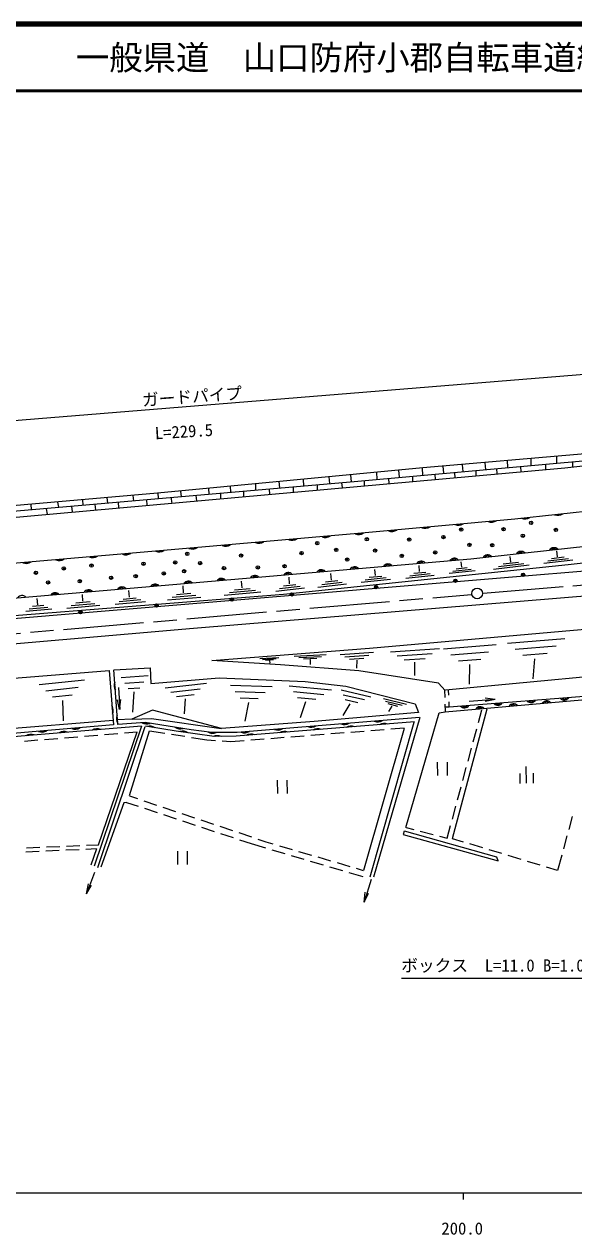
# Model space of a CAD drawing. Units: millimetres, scale not verified. Extents: x 40000 to 680000, y 20000 to 380000.
# Drawn here: x 202239 to 284561, y 198715 to 380000 of the extents above; entities that cross this region are included whole.
import ezdxf
from ezdxf.enums import TextEntityAlignment as Align

# ---------------------------------------------------------------- set-up
doc = ezdxf.new("R2010")
doc.units = ezdxf.units.MM
doc.header["$LTSCALE"] = 1000
doc.header["$PDMODE"] = 32
doc.header["$PDSIZE"] = 500
doc.linetypes.add('CHAIN', pattern=[18.5, 12, -1.5, 3.5, -1.5])
for name, color, linetype, lineweight in [('M-BGD', 7, 'Continuous', 13), ('M-BMK', 2, 'CHAIN', 13), ('M-BMK-SRVR', 3, 'Continuous', 13), ('M-STR-HTXT', 7, 'Continuous', 13), ('M-TTL', 2, 'Continuous', 140), ('M-TTL-BAND', 7, 'Continuous', 13), ('M-TTL-LINE', 7, 'Continuous', 50)]:
    doc.layers.add(name, color=color, linetype=linetype, lineweight=lineweight)
doc.layers.add('M-TTL-TXT', color=7, linetype='Continuous')
doc.styles.add('ＭＳ ゴシック', font='')
doc.styles.get('ＭＳ ゴシック').set_extended_font_data('MS Gothic')

# ---------------------------------------------------------------- blocks, each defined once
blk = doc.blocks.new('田')
at = {"color": 7, "linetype": 'Continuous', "lineweight": 13}
for p, q in [((-0.75, 1), (-0.75, -1)), ((0.75, -1), (0.75, 1))]:
    blk.add_line(p, q, dxfattribs=at)

msp = doc.modelspace()

# ---------------------------------------------------------------- linework, layer by layer
at = {"layer": 'M-BGD'}
for p, q in [((286253, 315662), (261950, 313570)), ((251677, 311516), (288088, 314797)), ((264964, 313820), (265069, 312777)), ((267851, 314020), (267946, 313008)), ((271224, 314326), (271318, 313325)), ((274564, 314600), (274638, 313651)), ((276577, 313715), (276630, 313008)), ((278115, 314905), (278137, 313925)), ((280307, 314031), (280318, 313356)), ((281962, 315222), (281972, 314305)), ((283213, 313578), (297718, 315180)), ((284375, 314452), (284365, 313757)), ((170087, 303390), (283213, 313578)), ((261950, 313570), (222203, 309788)), ((244003, 311836), (244077, 310877)), ((247881, 312208), (247976, 311228)), ((251127, 312534), (251211, 311480)), ((254984, 312882), (255058, 311860)), ((256797, 311965), (256881, 311238)), ((258314, 313219), (258409, 312155)), ((260401, 312281), (260422, 311533)), ((261845, 313535), (261908, 312461)), ((263731, 312598), (263773, 311839)), ((266703, 312829), (266766, 312092)), ((269864, 313124), (269896, 312408)), ((273004, 313409), (273057, 312703)), ((188288, 305994), (251677, 311516)), ((225659, 310037), (225733, 309299)), ((229843, 310458), (229885, 309636)), ((233107, 310751), (233117, 309960)), ((235067, 310024), (235077, 309286)), ((236869, 311120), (236901, 310255)), ((238913, 310350), (238966, 309634)), ((240399, 311499), (240463, 310593)), ((242507, 310677), (242539, 309960)), ((246100, 311014), (246132, 310276)), ((249768, 311322), (249863, 310606)), ((253140, 311628), (253161, 310901)), ((222203, 309788), (185465, 306546)), ((207249, 308435), (207365, 307655)), ((210958, 308762), (211032, 307992)), ((214625, 309078), (214699, 308330)), ((216312, 308382), (216375, 307623)), ((218535, 309426), (218598, 308635)), ((220548, 308762), (220632, 307982)), ((222245, 309752), (222318, 309015)), ((224236, 309067), (224310, 308351)), ((227967, 309415), (228030, 308625)), ((231642, 309750), (231642, 308970)), ((203239, 308071), (203288, 307334)), ((205542, 307444), (205689, 306622)), ((209325, 307803), (209441, 306970)), ((212834, 308098), (212929, 307265)), ((294273, 307891), (275707, 305899)), ((275707, 305899), (252233, 303712)), ((252233, 303712), (226572, 301471)), ((269128, 299945), (304057, 303768)), ((226572, 301471), (115213, 291897)), ((282137, 300255), (282003, 301119)), ((209429, 294785), (269128, 299945)), ((259764, 295929), (303599, 299586)), ((267766, 298673), (267681, 299511)), ((277077, 299179), (273272, 298740)), ((276289, 299381), (274006, 299118)), ((275130, 299443), (275050, 300312)), ((284421, 299736), (280089, 299238)), ((283758, 299953), (280663, 299597)), ((283094, 300170), (281238, 299956)), ((283737, 299115), (297030, 300487)), ((241083, 294651), (283737, 299115)), ((248282, 296765), (248170, 297741)), ((255794, 297317), (253909, 297125)), ((254838, 297428), (254779, 298362)), ((263662, 297434), (259413, 296986)), ((263030, 297674), (259995, 297354)), ((262398, 297915), (260577, 297722)), ((261471, 298021), (261397, 298934)), ((269768, 298136), (265917, 297721)), ((269189, 298356), (266439, 298060)), ((268611, 298576), (266960, 298398)), ((277865, 298977), (272537, 298363)), ((183634, 289620), (259764, 295929)), ((226118, 294868), (226043, 295887)), ((234868, 295585), (234771, 296599)), ((244207, 295547), (239908, 295066)), ((243566, 295807), (240496, 295463)), ((242926, 296067), (241083, 295861)), ((241987, 296184), (241907, 297171)), ((250531, 296137), (246232, 295656)), ((249880, 296394), (246809, 296050)), ((249228, 296651), (247386, 296444)), ((257089, 296823), (252691, 296375)), ((256442, 297070), (253300, 296750)), ((115791, 286918), (209429, 294785)), ((194483, 290953), (241083, 294651)), ((204298, 293066), (204165, 293999)), ((211026, 293605), (210962, 294587)), ((219716, 293789), (216468, 293481)), ((219024, 294058), (217075, 293873)), ((218021, 294186), (217893, 295178)), ((228674, 294169), (223695, 293754)), ((227938, 294450), (224381, 294153)), ((227202, 294730), (225068, 294552)), ((227615, 289536), (294143, 295041)), ((237691, 294933), (232214, 294435)), ((236877, 295200), (232965, 294844)), ((236063, 295466), (233715, 295253)), ((206367, 292410), (202467, 292061)), ((205765, 292671), (202979, 292422)), ((205164, 292933), (203492, 292783)), ((213556, 292965), (208610, 292500)), ((212828, 293226), (209295, 292894)), ((212100, 293487), (209981, 293287)), ((220409, 293520), (215861, 293088)), ((284530, 289253), (303449, 290952)), ((170952, 284674), (227615, 289536)), ((253958, 286569), (284530, 289253)), ((230324, 284717), (253958, 286569)), ((257083, 286015), (264428, 286513)), ((265057, 286442), (272949, 287089)), ((274625, 287327), (283239, 288024)), ((275764, 286419), (281917, 286917)), ((240649, 284065), (230324, 284717)), ((237532, 284991), (240371, 285165)), ((237948, 284885), (239976, 285009)), ((238365, 284779), (239581, 284854)), ((238980, 284729), (239012, 284337)), ((242700, 285389), (247455, 285613)), ((243377, 285178), (246773, 285338)), ((244053, 284968), (246091, 285064)), ((245071, 284854), (245063, 284125)), ((249575, 285606), (254579, 285979)), ((250277, 285267), (253851, 285534)), ((250978, 284928), (253123, 285088)), ((252042, 284747), (252002, 283571)), ((258119, 285414), (263365, 285770)), ((259155, 284813), (262303, 285026)), ((266166, 285547), (271803, 286010)), ((267275, 284653), (270657, 284930)), ((276904, 285510), (280596, 285809)), ((278690, 284987), (278418, 281962)), ((162369, 278896), (214981, 283226)), ((214981, 283224), (215599, 275102)), ((216251, 275117), (215686, 283297)), ((215711, 283316), (221082, 283633)), ((221082, 283633), (221229, 281289)), ((252346, 283173), (240649, 284065)), ((264304, 281316), (252346, 283173)), ((260720, 284471), (260680, 282455)), ((268953, 284133), (268897, 281173)), ((204482, 281116), (211279, 281825)), ((216773, 282170), (220802, 282444)), ((217296, 281345), (220174, 281541)), ((221229, 281289), (231446, 282144)), ((223365, 280598), (229527, 281307)), ((231446, 282144), (244313, 281558)), ((233123, 281024), (239397, 280800)), ((244313, 281558), (250401, 280850)), ((265270, 280239), (264304, 281316)), ((291190, 282695), (265320, 280272)), ((205485, 280197), (210340, 280704)), ((206488, 279278), (209401, 279582)), ((216377, 280693), (216548, 277373)), ((217820, 280521), (219546, 280638)), ((218648, 280003), (218465, 276987)), ((224201, 279951), (228603, 280458)), ((225038, 279304), (227678, 279608)), ((233851, 280064), (238332, 279904)), ((241925, 280928), (248274, 280331)), ((242560, 280051), (247095, 279624)), ((249736, 280331), (254180, 279285)), ((250022, 279597), (253197, 278850)), ((250401, 280850), (260802, 278213)), ((265291, 279157), (265269, 280256)), ((265738, 280293), (265776, 279517)), ((289263, 279566), (265897, 277735)), ((207966, 278750), (208062, 275689)), ((216536, 277358), (216195, 278840)), ((216536, 277358), (216694, 278870)), ((226329, 278957), (226197, 276712)), ((234579, 279104), (237268, 279008)), ((235811, 278437), (235307, 275652)), ((243195, 279173), (245916, 278917)), ((244374, 278517), (243558, 276140)), ((251029, 278250), (249985, 276498)), ((250309, 278864), (252214, 278416)), ((256047, 279026), (259499, 278180)), ((256366, 278638), (258832, 278034)), ((256685, 278251), (258164, 277888)), ((257308, 277892), (256786, 277091)), ((260802, 278213), (261290, 276943)), ((265291, 277041), (289680, 279158)), ((265334, 277058), (265312, 278157)), ((265864, 277742), (265330, 277730)), ((265826, 278518), (265864, 277742)), ((266399, 258064), (271567, 277454)), ((268907, 278641), (272797, 278902)), ((272779, 278899), (271267, 279062)), ((272779, 278899), (271296, 278563)), ((215550, 275750), (172452, 272285)), ((218352, 275942), (216203, 275821)), ((221477, 277261), (218352, 275942)), ((218417, 275942), (221298, 276024)), ((221298, 276024), (231748, 274526)), ((231796, 274542), (221477, 277261)), ((245664, 275600), (231796, 274542)), ((261455, 276200), (234160, 273945)), ((261290, 276943), (245664, 275600)), ((261486, 276169), (254579, 252275)), ((259394, 259729), (264372, 276870)), ((264396, 276868), (265292, 277026)), ((270279, 275452), (270789, 277339)), ((210705, 274150), (193786, 272722)), ((215602, 275063), (197205, 273479)), ((219800, 274899), (210705, 274150)), ((219803, 274858), (212731, 253904)), ((213252, 253708), (220366, 274843)), ((213381, 257118), (219164, 274035)), ((214251, 273629), (216244, 273792)), ((220353, 275410), (216251, 275117)), ((217241, 273874), (219144, 274030)), ((220977, 274145), (217977, 264448)), ((227238, 274348), (220353, 275410)), ((225025, 274150), (220386, 274867)), ((223323, 273779), (220995, 274146)), ((230689, 273320), (225025, 274150)), ((230351, 273945), (227238, 274348)), ((234160, 273945), (230351, 273945)), ((260679, 275513), (234009, 273369)), ((250158, 273869), (248164, 273712)), ((253149, 274104), (251155, 273947)), ((259167, 274527), (253081, 253281)), ((254036, 252337), (260656, 275486)), ((256139, 274339), (254146, 274183)), ((259150, 274576), (257136, 274418)), ((269497, 272556), (270019, 274487)), ((202291, 272651), (204284, 272814)), ((205281, 272895), (207274, 273058)), ((208271, 273140), (210264, 273303)), ((211261, 273385), (213254, 273548)), ((226286, 273313), (224311, 273624)), ((229602, 272791), (227274, 273157)), ((230897, 272698), (229602, 272791)), ((234009, 273369), (230689, 273320)), ((233191, 272535), (231895, 272627)), ((235204, 272693), (233191, 272535)), ((238195, 272928), (236201, 272771)), ((241186, 273163), (239192, 273006)), ((244176, 273399), (242183, 273242)), ((247167, 273634), (245173, 273477)), ((268715, 269660), (269237, 271591)), ((267933, 266764), (268454, 268695)), ((277471, 266327), (277443, 268827)), ((276454, 267816), (276471, 266316)), ((278454, 267839), (278471, 266339)), ((267151, 263867), (267672, 265798)), ((217177, 263406), (213718, 253788)), ((217609, 263427), (217177, 263406)), ((219355, 262844), (217599, 263425)), ((217992, 264441), (219213, 264031)), ((220161, 263713), (222057, 263076)), ((266369, 260971), (266890, 262902)), ((222203, 261903), (220304, 262531)), ((223005, 262758), (224901, 262121)), ((225052, 260962), (223153, 261589)), ((225849, 261803), (227745, 261167)), ((284329, 261335), (283802, 259405)), ((227901, 260021), (226002, 260648)), ((228693, 260848), (230589, 260212)), ((230749, 259080), (228850, 259707)), ((231537, 259894), (233433, 259257)), ((259446, 259694), (260585, 259403)), ((265599, 258119), (266108, 260006)), ((233598, 258139), (231699, 258766)), ((234381, 258939), (236277, 258302)), ((236304, 257245), (234547, 257825)), ((237225, 257984), (238446, 257574)), ((238446, 257574), (239502, 257264)), ((259137, 259157), (258998, 258651)), ((258998, 258651), (273253, 254719)), ((273016, 255241), (259184, 259161)), ((261553, 259155), (263491, 258659)), ((264460, 258411), (265599, 258119)), ((268052, 257531), (266417, 258026)), ((283539, 258440), (283013, 256511)), ((204481, 256120), (202483, 256031)), ((202588, 256661), (204587, 256746)), ((207478, 256254), (205480, 256165)), ((205586, 256788), (207584, 256872)), ((210475, 256387), (208477, 256298)), ((208583, 256914), (210581, 256999)), ((213067, 256503), (211474, 256432)), ((211580, 257041), (213369, 257116)), ((213074, 256504), (212242, 254078)), ((238434, 256615), (236304, 257245)), ((241311, 255765), (239393, 256332)), ((240461, 256982), (242380, 256418)), ((243340, 256136), (245259, 255573)), ((270923, 256661), (269009, 257241)), ((273794, 255791), (271880, 256371)), ((244188, 254914), (242270, 255481)), ((247065, 254064), (245147, 254631)), ((246218, 255291), (248137, 254727)), ((249097, 254445), (251015, 253881)), ((273253, 254719), (273016, 255241)), ((276665, 254921), (274751, 255501)), ((279536, 254051), (277622, 254631)), ((282750, 255546), (282128, 253265)), ((212776, 252979), (211567, 249792)), ((249942, 253214), (248024, 253780)), ((253031, 252301), (250901, 252930)), ((251975, 253600), (253031, 253289)), ((282128, 253265), (280493, 253761)), ((211562, 249779), (211861, 251270)), ((211562, 249779), (212329, 251093)), ((254221, 251897), (253171, 248528)), ((253168, 248507), (253305, 250022)), ((253168, 248507), (253789, 249895))]:
    msp.add_line(p, q, dxfattribs=at)
for centre, radius in [((276953, 297550), 100), ((276953, 297550), 60), ((254950, 295701), 100), ((254950, 295701), 60), ((266829, 296649), 100), ((266829, 296649), 60), ((233325, 293828), 100), ((233325, 293828), 60), ((242335, 294610), 100), ((242335, 294610), 60), ((210658, 291931), 100), ((210658, 291931), 60), ((222063, 292950), 100), ((222063, 292950), 60)]:
    msp.add_circle(centre, radius, dxfattribs=at)
for centre, radius, start, end in [((282180, 307828), 1377, 249.13179, 303.11472), ((282246, 307218), 688, 249.13179, 303.11472), ((262293, 305882), 1377, 248.33209, 302.31502), ((262350, 305271), 688, 248.33209, 302.31502), ((267271, 306346), 1377, 248.33209, 302.31502), ((267328, 305735), 688, 248.33209, 302.31502), ((272250, 306810), 1377, 248.33209, 302.31502), ((272307, 306199), 688, 248.33209, 302.31502), ((277209, 307295), 1377, 249.13179, 303.11472), ((277274, 306685), 688, 249.13179, 303.11472), ((242381, 304084), 1377, 247.99883, 301.98177), ((242435, 303472), 688, 247.99883, 301.98177), ((247362, 304519), 1377, 247.99883, 301.98177), ((247416, 303907), 688, 247.99883, 301.98177), ((252340, 304940), 1363, 247.92241, 302.50746), ((252394, 304336), 682, 247.99812, 302.54776), ((257315, 305418), 1377, 248.33209, 302.31502), ((257371, 304807), 688, 248.33209, 302.31502), ((222458, 302349), 1377, 247.92259, 301.90552), ((222511, 301738), 688, 247.92259, 301.90552), ((227438, 302779), 1377, 247.99883, 301.98177), ((227491, 302168), 688, 247.99883, 301.98177), ((232419, 303214), 1377, 247.99883, 301.98177), ((232472, 302603), 688, 247.99883, 301.98177), ((237400, 303649), 1377, 247.99883, 301.98177), ((237454, 303037), 688, 247.99883, 301.98177), ((276637, 300263), 801, 44.96338, 147.5274), ((281607, 300807), 801, 44.96338, 147.5274), ((281580, 301056), 400, 44.96338, 147.5274), ((202532, 300636), 1377, 247.92259, 301.90552), ((202584, 300025), 688, 247.92259, 301.90552), ((207513, 301064), 1377, 247.92259, 301.90552), ((207566, 300453), 688, 247.92259, 301.90552), ((212495, 301493), 1377, 247.92259, 301.90552), ((212547, 300881), 688, 247.92259, 301.90552), ((217477, 301921), 1377, 247.92259, 301.90552), ((217529, 301310), 688, 247.92259, 301.90552), ((256716, 298369), 801, 43.65829, 146.22232), ((261698, 298800), 801, 43.65829, 146.22232), ((261676, 299050), 400, 43.65829, 146.22232), ((266679, 299231), 801, 43.65829, 146.22232), ((266658, 299480), 400, 43.65829, 146.22232), ((271667, 299719), 801, 44.96338, 147.5274), ((271639, 299968), 400, 44.96338, 147.5274), ((276610, 300512), 400, 44.96338, 147.5274), ((236791, 296647), 801, 43.65829, 146.22232), ((241772, 297078), 801, 43.65829, 146.22232), ((241751, 297327), 400, 43.65829, 146.22232), ((246754, 297508), 801, 43.65829, 146.22232), ((246732, 297758), 400, 43.65829, 146.22232), ((251735, 297939), 801, 43.65829, 146.22232), ((251713, 298188), 400, 43.65829, 146.22232), ((256695, 298619), 400, 43.65829, 146.22232), ((216865, 294925), 801, 43.65829, 146.22232), ((216843, 295174), 400, 43.65829, 146.22232), ((221846, 295355), 801, 43.65829, 146.22232), ((221825, 295605), 400, 43.65829, 146.22232), ((226828, 295786), 801, 43.65829, 146.22232), ((226806, 296035), 400, 43.65829, 146.22232), ((231809, 296216), 801, 43.65829, 146.22232), ((231788, 296466), 400, 43.65829, 146.22232), ((236769, 296897), 400, 43.65829, 146.22232), ((201918, 293651), 801, 43.52006, 146.08408), ((206900, 294070), 801, 43.52006, 146.08408), ((206879, 294319), 400, 43.52006, 146.08408), ((211884, 294494), 801, 43.65829, 146.22232), ((211862, 294744), 400, 43.65829, 146.22232), ((217078, 280956), 1377, 156.96383, 210.94676), ((216466, 280913), 688, 156.96383, 210.94676), ((214209, 277200), 1377, 337.36333, 31.34627), ((214821, 277247), 688, 337.36333, 31.34627), ((268182, 278417), 801, 223.19909, 325.76312), ((268201, 278167), 400, 223.19909, 325.76312), ((270549, 276994), 801, 43.67962, 146.24364), ((270527, 277244), 400, 43.67962, 146.24364), ((273166, 278807), 801, 223.19909, 325.76312), ((273186, 278558), 400, 223.19909, 325.76312), ((275530, 277427), 801, 43.67962, 146.24364), ((275508, 277676), 400, 43.67962, 146.24364), ((278151, 279198), 801, 223.19909, 325.76312), ((278171, 278948), 400, 223.19909, 325.76312), ((280511, 277859), 801, 43.67962, 146.24364), ((280489, 278109), 400, 43.67962, 146.24364), ((283136, 279589), 801, 223.19909, 325.76312), ((283155, 279339), 400, 223.19909, 325.76312), ((217423, 275967), 1377, 156.96383, 210.94676), ((216811, 275925), 688, 156.96383, 210.94676), ((255193, 276914), 1377, 247.73282, 301.71575), ((255243, 276303), 688, 247.73282, 301.71575), ((204890, 275372), 1377, 247.92941, 301.91235), ((204943, 274761), 688, 247.92941, 301.91235), ((208189, 272707), 1377, 67.83375, 121.81668), ((208138, 273318), 688, 67.83375, 121.81668), ((209872, 275801), 1377, 247.92941, 301.91235), ((209924, 275190), 688, 247.92941, 301.91235), ((213170, 273122), 1377, 67.71489, 121.69782), ((213119, 273734), 688, 67.71489, 121.69782), ((220613, 277627), 2379, 251.28641, 281.55502), ((220565, 276488), 1164, 249.69894, 280.66967), ((221061, 273521), 1377, 54.23216, 108.21509), ((221155, 274127), 688, 54.23216, 108.21509), ((225600, 275842), 1377, 234.23947, 288.2224), ((225507, 275236), 688, 234.23947, 288.2224), ((226013, 272765), 1377, 54.67109, 108.65402), ((226102, 273372), 688, 54.67109, 108.65402), ((230427, 274912), 1120, 232.54652, 300.25105), ((230395, 274428), 560, 232.65163, 300.31727), ((235261, 275267), 1377, 247.73282, 301.71575), ((235311, 274656), 688, 247.73282, 301.71575), ((240244, 275679), 1377, 247.73282, 301.71575), ((240294, 275067), 688, 247.73282, 301.71575), ((241218, 272718), 1377, 67.60417, 121.5871), ((241169, 273329), 688, 67.60417, 121.5871), ((245227, 276091), 1377, 247.73282, 301.71575), ((245277, 275479), 688, 247.73282, 301.71575), ((246202, 273118), 1377, 67.60417, 121.5871), ((246153, 273730), 688, 67.60417, 121.5871), ((250210, 276502), 1377, 247.73282, 301.71575), ((250260, 275891), 688, 247.73282, 301.71575), ((251186, 273519), 1377, 67.60417, 121.5871), ((251137, 274130), 688, 67.60417, 121.5871), ((256170, 273919), 1377, 67.60417, 121.5871), ((256121, 274531), 688, 67.60417, 121.5871), ((203207, 272286), 1377, 67.83375, 121.81668), ((203156, 272897), 688, 67.83375, 121.81668), ((231131, 271559), 1888, 70.29045, 108.89164), ((231152, 272714), 688, 63.85106, 117.83399), ((236234, 272317), 1377, 67.60417, 121.5871), ((236185, 272929), 688, 67.60417, 121.5871)]:
    msp.add_arc(centre, radius, start, end, dxfattribs=at)
for p in [(267697, 304315), (274046, 304369), (278154, 305329), (253559, 302875), (259908, 302822), (265029, 303195), (276926, 303408), (281888, 304262), (226671, 300688), (243796, 300794), (246144, 302288), (248971, 301274), (254786, 301168), (263802, 300901), (268924, 302021), (272338, 301968), (212320, 298927), (220109, 299194), (224857, 299407), (228592, 299300), (234727, 300421), (250625, 299834), (258788, 300367), (203997, 297860), (208159, 298500), (215254, 297113), (218935, 297327), (223150, 297753), (226191, 298073), (232166, 298554), (237234, 298660), (241236, 298820), (276953, 297550), (205811, 296420), (210559, 296580), (254950, 295701), (266829, 296649), (233325, 293828), (242335, 294610), (210658, 291931), (222063, 292950)]:
    msp.add_point(p, dxfattribs=at)
at = {"layer": 'M-BMK'}
for p, q in [((270987, 294779), (315578, 298545)), ((171277, 286225), (269254, 294608))]:
    msp.add_line(p, q, dxfattribs=at)
at = {"layer": 'M-BMK-SRVR'}
msp.add_circle((270083, 294759), 800, dxfattribs=at)
at = {"layer": 'M-STR-HTXT'}
for p, q in [((302274, 328877), (68241, 309835)), ((294635, 237092), (258744, 237092))]:
    msp.add_line(p, q, dxfattribs=at)
at = {"layer": 'M-TTL'}
msp.add_line((680000, 380000), (40000, 380000), dxfattribs=at)
at = {"layer": 'M-TTL-BAND'}
for p, q in [((40000, 205000), (579000, 205000)), ((268000, 205000), (268000, 204000))]:
    msp.add_line(p, q, dxfattribs=at)
at = {"layer": 'M-TTL-LINE'}
msp.add_line((40000, 370000), (680000, 370000), dxfattribs=at)

# ---------------------------------------------------------------- block references
at = {"layer": 'M-BGD', "xscale": 1000, "yscale": 1000, "rotation": 0.65231}
for p in [(264881, 268504), (240902, 265785), (225946, 255155)]:
    msp.add_blockref('田', p, dxfattribs=at)

# ---------------------------------------------------------------- texts
at = {"layer": 'M-STR-HTXT', "style": 'ＭＳ ゴシック'}
for s, rotation, p in [('ガードパイプ', 4.063, (220004, 322249)), ('L=229.5', 3.447, (221889, 317284))]:
    msp.add_text(s, height=1833, rotation=rotation, dxfattribs=at).set_placement(p, align=Align.BOTTOM_LEFT)
msp.add_text('ボックス\u3000L=11.0 B=1.0 H=1.5', height=1833, dxfattribs=at).set_placement((258717, 237582), align=Align.BOTTOM_LEFT)
at = {"layer": 'M-TTL-BAND', "style": 'ＭＳ ゴシック'}
msp.add_text('200.0', height=1833, dxfattribs=at).set_placement((267844, 198195), align=Align.BOTTOM_CENTER)
at = {"layer": 'M-TTL-TXT', "style": 'ＭＳ ゴシック'}
msp.add_text('一般県道\u3000山口防府小郡自転車道線', height=3666, dxfattribs=at).set_placement((209969, 375000), align=Align.MIDDLE_LEFT)

doc.saveas('drawing.dxf')
